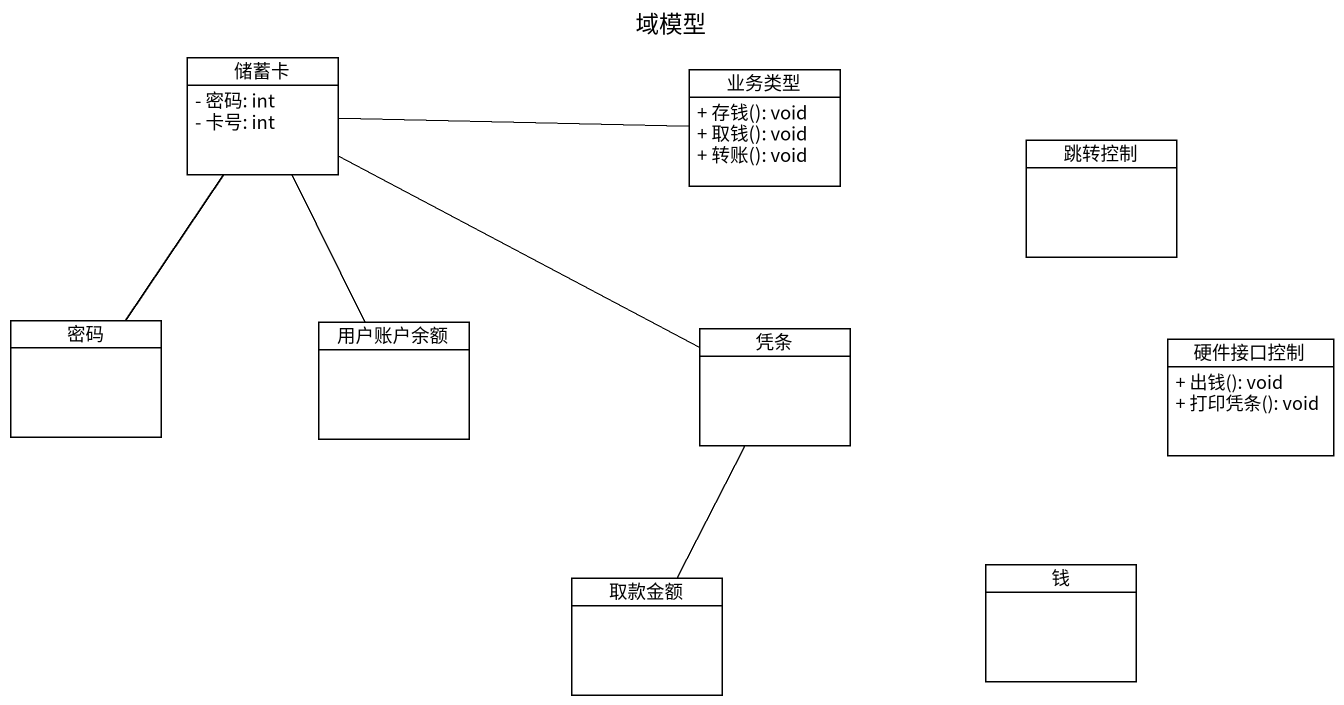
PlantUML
@startuml
title 域模型
hide circle
hide empty members
skinparam classAttributeIconSize 0
class 储蓄卡 {
  - 密码: int
  - 卡号: int
}
class 业务类型 {
  + 存钱(): void
  + 取钱(): void
  + 转账(): void
}
class 跳转控制
class 密码
class 用户账户余额
class 凭条
class 硬件接口控制 {
  + 出钱(): void
  + 打印凭条(): void
}
class 取款金额
class 钱
储蓄卡 -right- 业务类型
储蓄卡 -- 密码
储蓄卡 -- 用户账户余额
储蓄卡 -right- 凭条
凭条 -- 取款金额
@enduml
